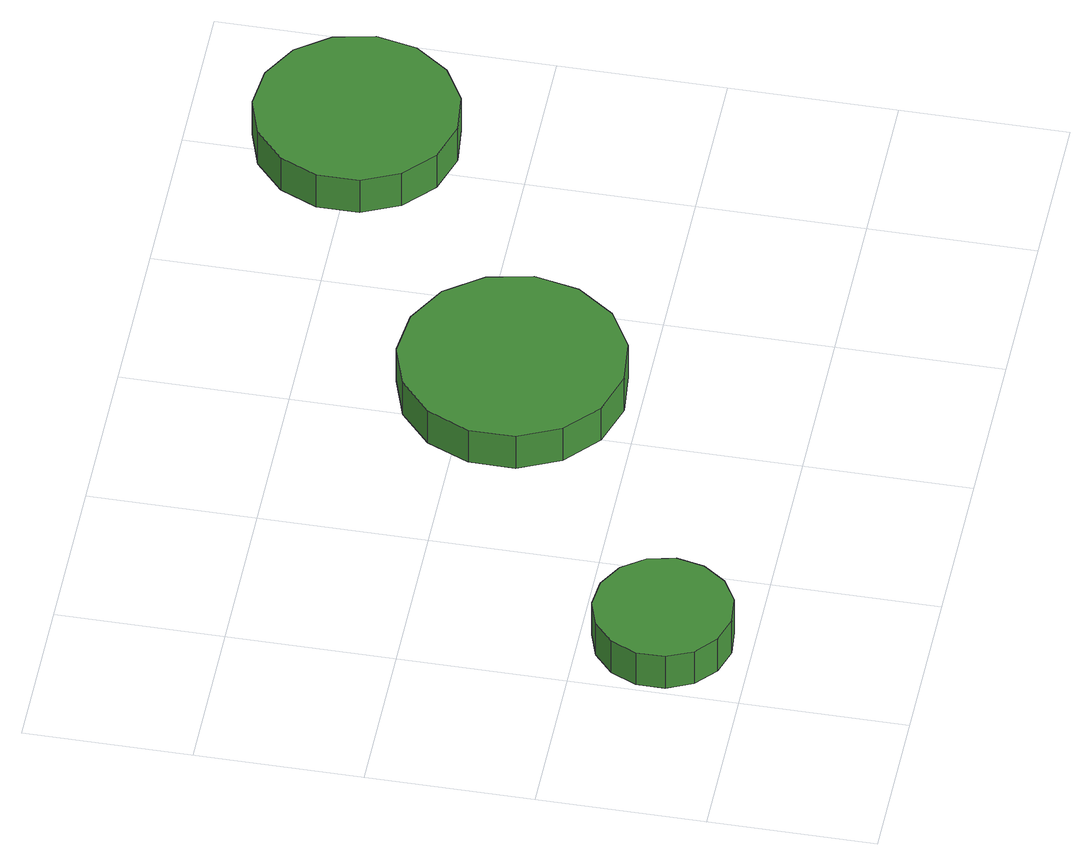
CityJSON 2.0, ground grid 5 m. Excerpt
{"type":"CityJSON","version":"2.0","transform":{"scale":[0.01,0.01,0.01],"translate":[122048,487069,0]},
"CityObjects":{
"tree1":{"type":"SolitaryVegetationObject","attributes":{"function":"something"},"geometry":[{"type":"MultiSurface","lod":"1","boundaries":[[[0,1,2,3,4,5,6,7,8,9,10,11,12,13,14]],[[15,16,17,18,19,20,21,22,23,24,25,26,27,28,29]],[[0,29,28,1]],[[1,28,27,2]],[[2,27,26,3]],[[3,26,25,4]],[[4,25,24,5]],[[5,24,23,6]],[[6,23,22,7]],[[7,22,21,8]],[[8,21,20,9]],[[9,20,19,10]],[[10,19,18,11]],[[11,18,17,12]],[[12,17,16,13]],[[13,16,15,14]],[[14,15,29,0]]]}]},
"tree2":{"type":"SolitaryVegetationObject","attributes":{"function":"something"},"geometry":[{"type":"MultiSurface","lod":"1","boundaries":[[[30,31,32,33,34,35,36,37,38,39,40,41,42,43,44]],[[45,46,47,48,49,50,51,52,53,54,55,56,57,58,59]],[[30,59,58,31]],[[31,58,57,32]],[[32,57,56,33]],[[33,56,55,34]],[[34,55,54,35]],[[35,54,53,36]],[[36,53,52,37]],[[37,52,51,38]],[[38,51,50,39]],[[39,50,49,40]],[[40,49,48,41]],[[41,48,47,42]],[[42,47,46,43]],[[43,46,45,44]],[[44,45,59,30]]]}]},
"tree3":{"type":"SolitaryVegetationObject","attributes":{"function":"something"},"geometry":[{"type":"MultiSurface","lod":"1","boundaries":[[[60,61,62,63,64,65,66,67,68,69,70,71,72,73,74]],[[75,76,77,78,79,80,81,82,83,84,85,86,87,88,89]],[[60,89,88,61]],[[61,88,87,62]],[[62,87,86,63]],[[63,86,85,64]],[[64,85,84,65]],[[65,84,83,66]],[[66,83,82,67]],[[67,82,81,68]],[[68,81,80,69]],[[69,80,79,70]],[[70,79,78,71]],[[71,78,77,72]],[[72,77,76,73]],[[73,76,75,74]],[[74,75,89,60]]]}]}
},
"vertices":[
[430,262,142],[412,346,142],[362,415,142],[288,458,142],[203,467,142],[122,440,142],[58,383,142],[23,305,142],[23,219,142],[58,141,142],[122,84,142],[203,58,142],[288,66,142],[362,109,142],[412,178,142],[412,178,16],[362,109,16],[288,66,16],[203,58,16],[122,84,16],[58,141,16],[23,219,16],[23,305,16],[58,383,16],[122,440,16],[203,467,16],[288,458,16],[362,415,16],[412,346,16],[430,262,16],
[1503,879,142],[1474,1015,142],[1392,1128,142],[1272,1197,142],[1134,1212,142],[1001,1169,142],[898,1076,142],[841,948,142],[841,809,142],[898,682,142],[1001,589,142],[1134,546,142],[1272,560,142],[1392,630,142],[1474,743,142],[1474,743,15],[1392,630,15],[1272,560,15],[1134,546,15],[1001,589,15],[898,682,15],[841,809,15],[841,948,15],[898,1076,15],[1001,1169,15],[1134,1212,15],[1272,1197,15],[1392,1128,15],[1474,1015,15],[1503,879,15],
[2394,1507,145],[2368,1630,145],[2294,1731,145],[2185,1794,145],[2061,1807,145],[1941,1768,145],[1848,1684,145],[1797,1570,145],[1797,1444,145],[1848,1330,145],[1941,1246,145],[2061,1207,145],[2185,1220,145],[2294,1283,145],[2368,1384,145],[2368,1384,18],[2294,1283,18],[2185,1220,18],[2061,1207,18],[1941,1246,18],[1848,1330,18],[1797,1444,18],[1797,1570,18],[1848,1684,18],[1941,1768,18],[2061,1807,18],[2185,1794,18],[2294,1731,18],[2368,1630,18],[2394,1507,18]
]}
